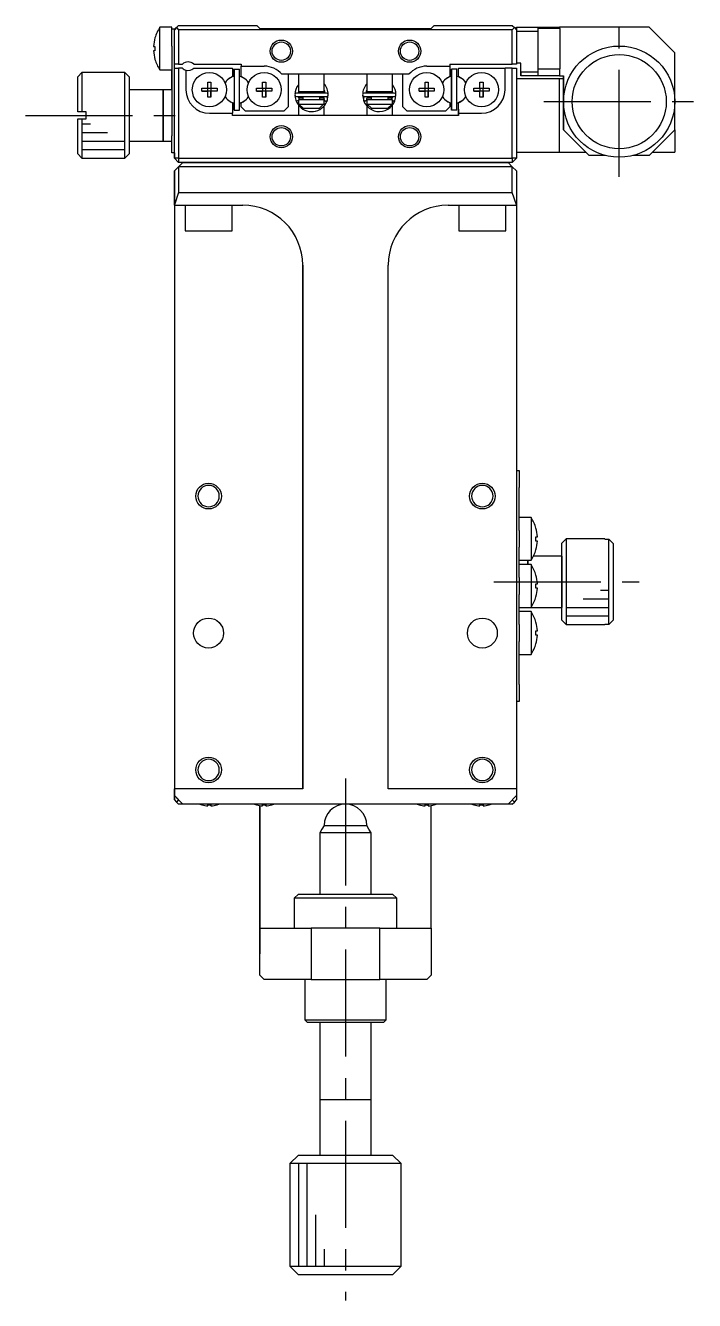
# Model space of a CAD drawing. Extents: x -147 to 393, y 22 to 444.
# Drawn here: x 10.8 to 89, y 295 to 444 of the extents above; entities that cross this region are included whole.
import ezdxf

# ---------------------------------------------------------------- set-up
doc = ezdxf.new("R2010")
doc.units = 0
doc.header["$LTSCALE"] = 10
doc.linetypes.add('CENTER', pattern=[2, 1.25, -0.25, 0.25, -0.25])
doc.layers.get('0').update_dxf_attribs({"linetype": 'CONTINUOUS'})
doc.layers.add('CENTER', color=1, linetype='CENTER')

msp = doc.modelspace()

# ---------------------------------------------------------------- linework, layer by layer
at = {"color": 7, "linetype": 'CONTINUOUS'}
for p, q in [((25.884132, 442.535502), (25.890987, 442.532158)), ((25.884132, 442.535502), (25.890987, 442.532158)), ((26.46191, 438.773569), (26.46191, 443.773569)), ((27.853568, 443.773569), (26.46191, 443.773569)), ((27.853568, 443.573569), (27.853568, 443.773569)), ((27.853568, 441.573569), (27.853568, 443.573569)), ((27.853568, 443.573569), (28.153568, 443.573569)), ((28.153568, 443.473569), (28.403568, 443.723569)), ((28.403568, 443.723569), (28.153568, 443.473569)), ((28.153568, 439.473569), (28.153568, 443.473569)), ((28.403568, 443.723569), (28.653568, 443.973569)), ((28.403568, 443.723569), (28.653568, 443.973569)), ((28.403568, 443.723569), (28.653568, 443.473569)), ((28.653568, 443.973569), (37.803568, 443.973569)), ((28.653568, 443.473569), (28.653568, 439.473569)), ((67.653568, 443.473569), (28.653568, 443.473569)), ((38.153568, 443.623569), (37.803568, 443.973569)), ((38.153568, 443.623569), (58.153568, 443.623569)), ((58.503568, 443.973569), (58.153568, 443.623569)), ((58.153568, 443.623569), (58.503568, 443.973569)), ((58.503568, 443.973569), (67.653568, 443.973569)), ((67.653568, 443.973569), (67.903568, 443.723569)), ((67.653568, 443.473569), (67.903568, 443.723569)), ((67.653568, 439.473569), (67.653568, 443.473569)), ((67.903568, 443.723569), (68.153568, 443.473569)), ((68.153568, 443.773569), (68.153568, 443.473569)), ((68.153568, 443.473569), (68.153568, 443.773569)), ((68.153568, 443.773569), (70.653568, 443.773569)), ((68.153568, 443.473569), (68.153568, 439.473569)), ((70.653568, 443.273569), (68.153568, 443.273569)), ((70.653568, 443.773569), (70.653568, 443.273569)), ((70.653568, 443.773569), (73.153568, 443.773569)), ((73.153568, 443.70439), (70.653568, 443.70439)), ((73.253568, 443.623569), (70.653568, 443.623569)), ((70.653568, 443.273569), (70.653568, 438.573569)), ((73.153568, 443.773569), (73.153568, 443.70439)), ((83.653568, 443.773569), (73.153568, 443.773569)), ((73.153568, 443.70439), (73.153568, 443.623569)), ((73.253568, 438.923569), (73.253568, 443.623569)), ((86.653568, 440.773569), (83.653568, 443.773569)), ((25.718615, 441.533569), (25.890987, 441.533569)), ((25.890987, 441.533569), (25.890987, 441.013569)), ((27.853568, 441.573569), (27.853568, 431.073569)), ((25.890987, 441.013569), (25.718615, 441.013569)), ((25.890987, 440.014979), (25.884132, 440.011636)), ((25.890987, 440.014979), (25.884132, 440.011636)), ((68.653568, 439.573569), (68.153568, 439.573569)), ((68.653568, 438.573569), (68.653568, 439.573569)), ((68.653568, 438.573569), (68.653568, 439.573569)), ((86.653568, 435.073569), (86.653568, 440.773569)), ((17.353568, 438.473569), (16.853568, 437.973569)), ((17.353568, 438.473569), (17.353568, 433.873569)), ((22.353568, 438.473569), (17.353568, 438.473569)), ((22.353568, 428.473569), (22.353568, 438.473569)), ((22.853568, 437.973569), (22.353568, 438.473569)), ((26.46191, 438.773569), (27.853568, 438.773569)), ((27.853568, 436.473569), (27.853568, 438.773569)), ((28.153568, 438.973569), (28.153568, 439.473569)), ((28.653568, 439.473569), (28.153568, 439.473569)), ((28.153568, 428.473569), (28.153568, 438.973569)), ((28.153568, 438.973569), (28.653568, 438.973569)), ((28.653568, 439.473569), (29.09213, 439.473569)), ((28.653568, 438.973569), (28.653568, 428.473569)), ((29.09213, 438.973569), (28.653568, 438.973569)), ((29.503568, 438.755323), (29.503568, 436.473569)), ((30.415006, 439.473569), (35.953568, 439.473569)), ((30.415006, 438.973569), (34.953568, 438.973569)), ((34.953568, 438.973569), (34.953568, 438.024374)), ((35.153568, 438.032464), (35.153568, 438.873569)), ((35.153568, 438.873569), (35.153568, 434.073569)), ((35.153568, 438.873569), (35.753568, 438.873569)), ((35.153568, 438.123569), (35.153568, 438.032464)), ((35.153568, 438.123569), (35.153568, 438.032464)), ((35.153568, 438.123569), (35.153568, 438.032464)), ((35.153568, 438.123569), (35.153568, 438.032464)), ((35.153568, 438.123569), (35.153568, 438.032464)), ((35.153568, 438.123569), (35.153568, 438.032464)), ((35.153568, 438.123569), (35.153568, 438.032464)), ((35.153568, 438.123569), (35.153568, 438.032464)), ((35.153568, 438.123569), (35.153568, 434.823569)), ((35.153568, 438.123569), (35.153568, 438.032464)), ((35.153568, 438.123569), (35.153568, 438.032464)), ((35.153568, 438.123569), (35.153568, 438.032464)), ((35.153568, 438.123569), (35.153568, 438.032464)), ((35.153568, 438.123569), (35.153568, 438.032464)), ((35.153568, 438.123569), (35.153568, 438.032464)), ((35.153568, 438.123569), (35.153568, 438.032464)), ((35.753568, 434.073569), (35.753568, 438.873569)), ((35.953568, 439.473569), (35.953568, 439.223569)), ((35.953568, 439.473569), (35.953568, 439.223569)), ((35.953568, 439.223569), (38.653568, 439.223569)), ((35.953568, 438.024374), (35.953568, 439.223569)), ((35.953568, 438.024374), (35.953568, 439.223569)), ((55.574505, 438.273569), (40.73263, 438.273569)), ((41.453568, 438.273569), (41.453568, 434.473569)), ((42.653568, 438.273569), (42.653568, 436.273569)), ((45.653568, 436.273569), (45.653568, 438.273569)), ((50.653568, 438.273569), (50.653568, 436.273569)), ((53.653568, 436.273569), (53.653568, 438.273569)), ((54.853568, 434.473569), (54.853568, 438.273569)), ((54.853568, 434.473569), (54.853568, 438.273569)), ((57.653568, 439.223569), (60.353568, 439.223569)), ((60.353568, 439.473569), (60.353568, 439.223569)), ((60.353568, 439.473569), (67.653568, 439.473569)), ((60.353568, 439.223569), (60.353568, 438.024374)), ((60.553566, 438.032464), (60.553566, 438.123569)), ((60.553566, 434.823569), (60.553566, 438.123569)), ((60.553566, 438.032464), (60.553566, 438.123569)), ((60.553566, 438.032464), (60.553566, 438.123569)), ((60.553566, 438.032464), (60.553566, 438.123569)), ((60.553566, 438.032464), (60.553566, 438.123569)), ((60.553566, 438.032464), (60.553566, 438.123569)), ((60.553566, 438.032464), (60.553566, 438.123569)), ((60.553566, 438.032464), (60.553566, 438.123569)), ((60.553566, 438.032464), (60.553566, 438.123569)), ((60.553566, 438.032464), (60.553566, 438.123569)), ((60.553566, 438.032464), (60.553566, 438.123569)), ((60.553566, 438.032464), (60.553566, 438.123569)), ((60.553566, 438.032464), (60.553566, 438.123569)), ((60.553566, 438.032464), (60.553566, 438.123569)), ((60.553566, 438.032464), (60.553566, 438.123569)), ((60.553568, 438.873569), (60.553568, 434.073569)), ((60.553568, 438.032465), (60.553568, 438.873569)), ((61.153568, 438.873569), (60.553568, 438.873569)), ((61.153568, 434.073569), (61.153568, 438.873569)), ((61.353568, 438.024374), (61.353568, 438.973569)), ((61.353568, 438.973569), (66.803568, 438.973569)), ((61.353568, 438.024374), (61.353568, 438.973569)), ((66.803568, 436.473569), (66.803568, 438.973569)), ((67.653568, 438.973569), (66.803568, 438.973569)), ((66.803568, 436.473569), (66.803568, 438.973569)), ((68.153568, 439.473569), (67.653568, 439.473569)), ((67.653568, 428.473569), (67.653568, 438.973569)), ((67.653568, 438.973569), (68.153568, 438.973569)), ((68.153568, 438.973569), (68.153568, 428.473569)), ((68.653568, 438.573569), (70.653568, 438.573569)), ((68.653568, 438.073569), (68.653568, 438.573569)), ((68.653568, 438.573569), (68.653568, 438.073569)), ((70.653568, 438.073569), (68.653568, 438.073569)), ((70.653568, 438.923569), (73.253568, 438.923569)), ((70.653568, 438.573569), (70.653568, 438.073569)), ((70.653568, 438.113832), (73.153568, 438.113832)), ((73.153568, 438.073569), (70.653568, 438.073569)), ((73.153568, 438.923569), (73.153568, 438.113832)), ((73.153568, 438.113832), (73.153568, 438.073569)), ((73.153568, 438.073569), (73.653568, 438.073569)), ((73.653568, 438.073569), (73.653568, 435.073569)), ((73.653568, 435.073569), (73.653568, 438.073569)), ((16.853568, 433.873569), (16.853568, 437.973569)), ((16.853568, 433.873569), (16.853568, 437.973569)), ((22.853568, 437.973569), (22.853568, 428.973569)), ((31.367206, 436.653569), (32.073568, 436.653569)), ((31.367206, 436.293569), (31.367206, 436.653569)), ((32.073568, 437.35993), (32.433568, 437.35993)), ((32.073568, 436.653569), (32.073568, 437.35993)), ((32.08394, 436.643197), (32.073568, 436.653569)), ((32.08394, 436.303941), (32.08394, 436.643197)), ((32.08394, 436.643197), (32.423196, 436.643197)), ((32.423196, 436.643197), (32.433568, 436.653569)), ((32.423196, 436.643197), (32.423196, 436.303941)), ((32.433568, 437.35993), (32.433568, 436.653569)), ((32.433568, 437.35993), (32.433568, 436.653569)), ((32.433568, 436.653569), (33.139929, 436.653569)), ((33.139929, 436.653569), (33.139929, 436.293569)), ((34.953568, 438.024374), (34.693473, 437.874208)), ((36.213663, 437.874208), (35.953568, 438.024374)), ((36.213663, 437.874208), (35.953568, 438.024374)), ((37.767206, 436.653569), (38.473568, 436.653569)), ((37.767206, 436.293569), (37.767206, 436.653569)), ((38.473568, 437.35993), (38.833568, 437.35993)), ((38.473568, 436.653569), (38.473568, 437.35993)), ((38.48394, 436.643197), (38.473568, 436.653569)), ((38.48394, 436.303941), (38.48394, 436.643197)), ((38.48394, 436.643197), (38.823196, 436.643197)), ((38.823196, 436.643197), (38.833568, 436.653569)), ((38.823196, 436.643197), (38.823196, 436.303941)), ((38.833568, 437.35993), (38.833568, 436.653569)), ((38.833568, 437.35993), (38.833568, 436.653569)), ((38.833568, 436.653569), (39.539929, 436.653569)), ((39.539929, 436.653569), (39.539929, 436.293569)), ((56.767206, 436.653569), (57.473568, 436.653569)), ((56.767206, 436.293569), (56.767206, 436.653569)), ((57.473568, 437.35993), (57.833568, 437.35993)), ((57.473568, 436.653569), (57.473568, 437.35993)), ((57.48394, 436.643197), (57.473568, 436.653569)), ((57.48394, 436.303941), (57.48394, 436.643197)), ((57.48394, 436.643197), (57.823196, 436.643197)), ((57.823196, 436.643197), (57.833568, 436.653569)), ((57.823196, 436.643197), (57.823196, 436.303941)), ((57.833568, 437.35993), (57.833568, 436.653569)), ((57.833568, 437.35993), (57.833568, 436.653569)), ((57.833568, 436.653569), (58.539929, 436.653569)), ((58.539929, 436.653569), (58.539929, 436.293569)), ((60.093473, 437.874208), (60.353568, 438.024374)), ((61.353568, 438.024374), (61.613663, 437.874208)), ((61.613663, 437.874208), (61.353568, 438.024374)), ((63.167206, 436.653569), (63.873568, 436.653569)), ((63.167206, 436.293569), (63.167206, 436.653569)), ((63.873568, 437.35993), (64.233568, 437.35993)), ((63.873568, 436.653569), (63.873568, 437.35993)), ((63.88394, 436.643197), (63.873568, 436.653569)), ((63.88394, 436.303941), (63.88394, 436.643197)), ((63.88394, 436.643197), (64.223196, 436.643197)), ((64.223196, 436.643197), (64.233568, 436.653569)), ((64.223196, 436.643197), (64.223196, 436.303941)), ((64.233568, 437.35993), (64.233568, 436.653569)), ((64.233568, 437.35993), (64.233568, 436.653569)), ((64.233568, 436.653569), (64.939929, 436.653569)), ((64.939929, 436.653569), (64.939929, 436.293569)), ((68.153568, 437.773569), (73.153568, 437.773569)), ((73.153568, 429.173569), (73.153568, 437.773569)), ((73.153568, 437.773569), (73.653568, 437.773569)), ((26.853568, 436.473569), (22.853568, 436.473569)), ((26.853568, 430.473569), (26.853568, 436.473569)), ((26.853568, 436.473569), (26.853568, 430.473569)), ((27.853568, 436.473569), (26.853568, 436.473569)), ((27.853566, 435.223569), (27.853566, 431.923569)), ((32.073568, 436.293569), (31.367206, 436.293569)), ((31.367206, 436.293569), (32.073568, 436.293569)), ((32.08394, 436.303941), (32.073568, 436.293569)), ((32.073568, 435.587207), (32.073568, 436.293569)), ((32.433568, 435.587207), (32.073568, 435.587207)), ((32.423196, 436.303941), (32.08394, 436.303941)), ((32.423196, 436.303941), (32.433568, 436.293569)), ((32.433568, 436.293569), (32.433568, 435.587207)), ((33.139929, 436.293569), (32.433568, 436.293569)), ((33.139929, 436.293569), (32.433568, 436.293569)), ((32.433568, 435.587207), (32.433568, 436.293569)), ((38.473568, 436.293569), (37.767206, 436.293569)), ((37.767206, 436.293569), (38.473568, 436.293569)), ((38.48394, 436.303941), (38.473568, 436.293569)), ((38.473568, 435.587207), (38.473568, 436.293569)), ((38.833568, 435.587207), (38.473568, 435.587207)), ((38.823196, 436.303941), (38.48394, 436.303941)), ((38.823196, 436.303941), (38.833568, 436.293569)), ((38.833568, 436.293569), (38.833568, 435.587207)), ((39.539929, 436.293569), (38.833568, 436.293569)), ((38.833568, 435.587207), (38.833568, 436.293569)), ((39.539929, 436.293569), (38.833568, 436.293569)), ((42.38548, 435.158676), (42.406206, 435.103512)), ((42.420894, 435.111441), (42.405853, 435.105193)), ((42.621952, 435.215997), (42.410561, 435.099398)), ((42.410561, 435.099398), (42.411145, 435.094965)), ((45.95049, 436.067087), (42.45049, 436.067087)), ((42.45049, 435.667087), (45.95049, 435.667087)), ((42.653582, 435.22761), (42.621952, 435.215997)), ((42.653568, 436.273569), (45.653568, 436.273569)), ((45.653568, 435.273569), (42.653568, 435.273569)), ((42.653568, 435.273569), (42.653568, 434.773569)), ((42.767756, 435.273455), (42.662283, 435.667027)), ((42.662597, 436.067141), (42.703802, 436.273688)), ((42.751269, 435.375892), (42.751802, 435.390702)), ((42.751499, 435.361077), (42.751269, 435.375892)), ((42.752492, 435.346297), (42.751499, 435.361077)), ((42.751802, 435.390702), (42.753096, 435.405468)), ((42.754243, 435.331593), (42.752492, 435.346297)), ((42.753096, 435.405468), (42.755149, 435.420149)), ((42.756746, 435.317004), (42.754243, 435.331593)), ((42.755149, 435.420149), (42.757953, 435.434706)), ((42.759994, 435.302568), (42.756746, 435.317004)), ((42.757953, 435.434706), (42.761501, 435.449099)), ((42.763976, 435.288324), (42.759994, 435.302568)), ((42.761501, 435.449099), (42.765782, 435.463291)), ((42.768679, 435.274308), (42.763976, 435.288324)), ((42.765782, 435.463291), (42.770782, 435.477244)), ((42.774298, 435.260064), (42.768679, 435.274308)), ((43.153568, 435.473569), (42.768993, 435.473569)), ((42.770782, 435.477244), (42.776487, 435.490922)), ((42.776487, 435.490922), (42.782879, 435.504288)), ((42.782879, 435.504288), (42.78994, 435.517311)), ((42.78994, 435.517311), (42.797648, 435.529956)), ((42.797648, 435.529956), (42.805982, 435.542193)), ((42.805982, 435.542193), (42.814919, 435.553992)), ((42.814919, 435.553992), (42.824433, 435.565325)), ((42.824433, 435.565325), (42.834497, 435.576165)), ((42.834497, 435.576165), (42.845086, 435.586488)), ((42.845086, 435.586488), (42.85617, 435.59627)), ((42.85617, 435.59627), (42.867721, 435.60549)), ((42.867721, 435.60549), (42.879708, 435.614127)), ((42.879708, 435.614127), (42.892102, 435.622162)), ((42.892102, 435.622162), (42.904872, 435.629579)), ((42.904872, 435.629579), (42.917985, 435.636361)), ((42.917985, 435.636361), (42.931409, 435.642496)), ((42.931409, 435.642496), (42.945112, 435.64797)), ((42.945112, 435.64797), (42.959062, 435.652771)), ((42.959062, 435.652771), (42.973224, 435.656892)), ((42.973224, 435.656892), (42.987566, 435.660323)), ((42.987566, 435.660323), (43.002054, 435.663057)), ((43.002054, 435.663057), (43.016653, 435.66509)), ((43.016653, 435.66509), (43.031331, 435.666418)), ((43.031331, 435.666418), (43.046053, 435.667037)), ((43.046053, 435.667037), (43.051377, 435.667087)), ((43.153568, 436.273569), (43.153568, 436.067087)), ((43.153568, 435.667087), (43.153568, 435.273569)), ((45.153568, 436.067087), (45.153568, 436.273569)), ((45.153568, 435.273569), (45.153568, 435.667087)), ((45.631897, 435.473569), (45.153568, 435.473569)), ((45.349602, 435.667087), (45.363557, 435.66676)), ((45.363557, 435.66676), (45.378252, 435.665726)), ((45.378252, 435.665726), (45.392878, 435.663986)), ((45.392878, 435.663986), (45.407401, 435.661545)), ((45.407401, 435.661545), (45.421788, 435.658408)), ((45.421788, 435.658408), (45.436004, 435.654582)), ((45.436004, 435.654582), (45.450018, 435.650075)), ((45.450018, 435.650075), (45.463797, 435.644896)), ((45.463797, 435.644896), (45.477307, 435.639057)), ((45.477307, 435.639057), (45.490518, 435.632569)), ((45.490518, 435.632569), (45.503397, 435.625447)), ((45.503397, 435.625447), (45.515914, 435.617705)), ((45.515914, 435.617705), (45.528039, 435.609361)), ((45.528039, 435.609361), (45.53974, 435.600431)), ((45.53974, 435.600431), (45.55099, 435.590936)), ((45.55099, 435.590936), (45.56176, 435.580896)), ((45.56176, 435.580896), (45.572022, 435.570333)), ((45.572022, 435.570333), (45.581749, 435.55927)), ((45.581749, 435.55927), (45.590916, 435.547734)), ((45.590916, 435.547734), (45.599497, 435.53575)), ((45.599497, 435.53575), (45.60747, 435.523346)), ((45.60747, 435.523346), (45.614811, 435.510551)), ((45.614811, 435.510551), (45.6215, 435.497396)), ((45.6215, 435.497396), (45.627517, 435.483914)), ((45.629626, 435.267254), (45.626682, 435.260064)), ((45.627517, 435.483914), (45.632844, 435.470137)), ((45.634706, 435.28118), (45.629626, 435.267254)), ((45.632844, 435.470137), (45.637465, 435.456101)), ((45.639065, 435.295349), (45.634706, 435.28118)), ((45.637465, 435.456101), (45.641365, 435.44184)), ((45.642692, 435.309723), (45.639065, 435.295349)), ((45.641365, 435.44184), (45.644532, 435.427392)), ((45.645575, 435.324264), (45.642692, 435.309723)), ((45.644532, 435.427392), (45.646955, 435.412794)), ((45.647706, 435.338932), (45.645575, 435.324264)), ((45.646955, 435.412794), (45.648626, 435.398086)), ((45.649079, 435.353689), (45.647706, 435.338932)), ((45.648626, 435.398086), (45.649539, 435.383306)), ((45.649691, 435.368493), (45.649079, 435.353689)), ((45.649539, 435.383306), (45.649691, 435.368493)), ((45.756039, 435.162858), (45.653516, 435.220036)), ((45.653568, 434.773569), (45.653568, 435.273569)), ((45.653568, 435.230365), (45.662109, 435.224639)), ((45.653801, 436.40838), (45.689172, 436.30186)), ((45.662109, 435.224639), (45.671675, 435.218618)), ((45.671675, 435.218618), (45.682199, 435.212344)), ((45.682199, 435.212344), (45.693608, 435.205859)), ((45.689172, 436.30186), (45.73867, 436.067138)), ((45.693608, 435.205859), (45.705825, 435.199208)), ((45.705825, 435.199208), (45.718764, 435.192437)), ((45.718764, 435.192437), (45.732337, 435.185593)), ((45.732337, 435.185593), (45.74645, 435.178722)), ((45.74645, 435.178722), (45.761006, 435.171873)), ((45.989774, 435.094702), (45.756039, 435.162858)), ((45.761006, 435.171873), (45.775905, 435.165092)), ((45.775905, 435.165092), (45.791043, 435.158425)), ((45.791043, 435.158425), (45.806317, 435.15192)), ((45.806317, 435.15192), (45.821622, 435.145621)), ((45.821622, 435.145621), (45.836851, 435.139571)), ((45.836851, 435.139571), (45.851901, 435.133812)), ((45.851901, 435.133812), (45.866667, 435.128383)), ((45.866667, 435.128383), (45.881047, 435.123323)), ((45.881047, 435.123323), (45.894943, 435.118665)), ((45.894943, 435.118665), (45.908258, 435.114442)), ((45.908258, 435.114442), (45.920902, 435.110683)), ((45.920902, 435.110683), (45.932786, 435.107414)), ((45.932786, 435.107414), (45.943829, 435.104658)), ((45.943829, 435.104658), (45.953955, 435.102433)), ((45.953955, 435.102433), (45.963095, 435.100755)), ((45.963095, 435.100755), (45.971184, 435.099635)), ((45.971184, 435.099635), (45.978168, 435.099082)), ((45.978168, 435.099082), (45.983998, 435.099098)), ((45.996494, 435.63837), (45.982495, 435.669684)), ((45.983998, 435.099098), (45.988634, 435.099684)), ((45.988634, 435.099684), (45.992188, 435.100911)), ((45.989429, 435.094119), (45.993465, 435.103549)), ((45.992188, 435.100911), (45.994357, 435.102755)), ((45.994357, 435.102755), (45.994773, 435.103512)), ((45.994773, 435.103512), (46.006841, 435.133863)), ((46.008981, 435.606235), (45.996494, 435.63837)), ((46.006841, 435.133863), (46.018005, 435.166478)), ((46.019843, 435.57353), (46.008981, 435.606235)), ((46.015045, 435.156516), (46.149029, 435.842776)), ((46.018005, 435.166478), (46.02752, 435.199599)), ((46.029054, 435.540335), (46.019843, 435.57353)), ((46.02752, 435.199599), (46.035364, 435.233142)), ((46.036592, 435.506733), (46.029054, 435.540335)), ((46.035364, 435.233142), (46.041518, 435.267025)), ((46.04244, 435.472803), (46.036592, 435.506733)), ((46.041518, 435.267025), (46.045968, 435.301165)), ((46.046583, 435.43863), (46.04244, 435.472803)), ((46.045968, 435.301165), (46.048703, 435.33548)), ((46.049011, 435.404296), (46.046583, 435.43863)), ((46.048703, 435.33548), (46.049718, 435.369884)), ((46.049718, 435.369884), (46.049011, 435.404296)), ((50.158124, 435.841595), (50.291667, 435.157604)), ((50.25764, 435.390722), (50.257612, 435.356301)), ((50.257612, 435.356301), (50.259306, 435.321924)), ((50.25939, 435.425103), (50.25764, 435.390722)), ((50.259306, 435.321924), (50.262719, 435.287674)), ((50.262859, 435.45936), (50.25939, 435.425103)), ((50.262719, 435.287674), (50.26784, 435.253636)), ((50.268039, 435.49341), (50.262859, 435.45936)), ((50.26784, 435.253636), (50.274659, 435.219891)), ((50.274918, 435.52717), (50.268039, 435.49341)), ((50.274659, 435.219891), (50.283158, 435.186523)), ((50.28348, 435.560556), (50.274918, 435.52717)), ((50.283158, 435.186523), (50.293317, 435.153611)), ((50.293705, 435.593487), (50.28348, 435.560556)), ((50.293317, 435.153611), (50.305112, 435.121238)), ((50.305569, 435.625882), (50.293705, 435.593487)), ((50.305112, 435.121238), (50.312363, 435.103512)), ((50.319045, 435.657661), (50.305569, 435.625882)), ((50.312778, 435.102755), (50.312363, 435.103512)), ((50.314948, 435.100911), (50.312778, 435.102755)), ((50.318502, 435.099684), (50.314948, 435.100911)), ((50.317362, 435.094702), (50.551097, 435.162858)), ((50.323138, 435.099098), (50.318502, 435.099684)), ((50.324664, 435.669733), (50.319045, 435.657661)), ((50.328968, 435.099082), (50.323138, 435.099098)), ((50.335952, 435.099635), (50.328968, 435.099082)), ((50.344041, 435.100755), (50.335952, 435.099635)), ((50.35318, 435.102433), (50.344041, 435.100755)), ((50.363306, 435.104658), (50.35318, 435.102433)), ((53.856646, 436.067087), (50.356646, 436.067087)), ((50.356646, 435.667087), (53.856646, 435.667087)), ((50.37435, 435.107414), (50.363306, 435.104658)), ((50.386234, 435.110683), (50.37435, 435.107414)), ((50.398877, 435.114442), (50.386234, 435.110683)), ((50.412193, 435.118665), (50.398877, 435.114442)), ((50.426089, 435.123323), (50.412193, 435.118665)), ((50.440469, 435.128383), (50.426089, 435.123323)), ((50.455235, 435.133812), (50.440469, 435.128383)), ((50.470284, 435.139571), (50.455235, 435.133812)), ((50.485514, 435.145621), (50.470284, 435.139571)), ((50.500818, 435.15192), (50.485514, 435.145621)), ((50.516092, 435.158425), (50.500818, 435.15192)), ((50.531231, 435.165092), (50.516092, 435.158425)), ((50.54613, 435.171873), (50.531231, 435.165092)), ((50.560685, 435.178722), (50.54613, 435.171873)), ((50.551097, 435.162858), (50.65362, 435.220036)), ((50.574799, 435.185593), (50.560685, 435.178722)), ((50.568462, 436.067109), (50.616484, 436.296776)), ((50.588372, 435.192437), (50.574799, 435.185593)), ((50.601311, 435.199208), (50.588372, 435.192437)), ((50.613527, 435.205859), (50.601311, 435.199208)), ((50.624937, 435.212344), (50.613527, 435.205859)), ((50.616484, 436.296776), (50.653129, 436.407827)), ((50.63546, 435.218618), (50.624937, 435.212344)), ((50.645026, 435.224639), (50.63546, 435.218618)), ((50.653568, 435.230365), (50.645026, 435.224639)), ((50.653568, 436.273569), (53.653568, 436.273569)), ((53.653568, 435.273569), (50.653568, 435.273569)), ((50.653568, 435.273569), (50.653568, 434.773569)), ((50.657425, 435.375892), (50.657958, 435.390702)), ((50.657656, 435.361077), (50.657425, 435.375892)), ((50.658648, 435.346297), (50.657656, 435.361077)), ((50.657958, 435.390702), (50.659252, 435.405468)), ((50.660399, 435.331593), (50.658648, 435.346297)), ((50.659252, 435.405468), (50.661305, 435.420149)), ((50.662903, 435.317004), (50.660399, 435.331593)), ((50.661305, 435.420149), (50.66411, 435.434706)), ((50.666151, 435.302568), (50.662903, 435.317004)), ((50.66411, 435.434706), (50.667658, 435.449099)), ((50.670132, 435.288324), (50.666151, 435.302568)), ((50.667658, 435.449099), (50.671938, 435.463291)), ((50.674835, 435.274308), (50.670132, 435.288324)), ((50.671938, 435.463291), (50.676938, 435.477244)), ((50.680454, 435.260064), (50.674835, 435.274308)), ((51.153568, 435.473569), (50.675241, 435.473569)), ((50.676938, 435.477244), (50.682643, 435.490922)), ((50.682643, 435.490922), (50.689035, 435.504288)), ((50.689035, 435.504288), (50.696096, 435.517311)), ((50.696096, 435.517311), (50.703804, 435.529956)), ((50.703804, 435.529956), (50.712139, 435.542193)), ((50.712139, 435.542193), (50.721075, 435.553992)), ((50.721075, 435.553992), (50.730589, 435.565325)), ((50.730589, 435.565325), (50.740653, 435.576165)), ((50.740653, 435.576165), (50.751242, 435.586488)), ((50.751242, 435.586488), (50.762326, 435.59627)), ((50.762326, 435.59627), (50.773877, 435.60549)), ((50.773877, 435.60549), (50.785865, 435.614127)), ((50.785865, 435.614127), (50.798259, 435.622162)), ((50.798259, 435.622162), (50.811028, 435.629579)), ((50.811028, 435.629579), (50.824141, 435.636361)), ((50.824141, 435.636361), (50.837565, 435.642496)), ((50.837565, 435.642496), (50.851269, 435.64797)), ((50.851269, 435.64797), (50.865218, 435.652771)), ((50.865218, 435.652771), (50.87938, 435.656892)), ((50.87938, 435.656892), (50.893722, 435.660323)), ((50.893722, 435.660323), (50.90821, 435.663057)), ((50.90821, 435.663057), (50.92281, 435.66509)), ((50.92281, 435.66509), (50.937488, 435.666418)), ((50.937488, 435.666418), (50.95221, 435.667037)), ((50.95221, 435.667037), (50.957533, 435.667087)), ((51.153568, 436.273569), (51.153568, 436.067087)), ((51.153568, 435.667087), (51.153568, 435.273569)), ((53.153568, 436.067087), (53.153568, 436.273569)), ((53.153568, 435.273569), (53.153568, 435.667087)), ((53.538145, 435.473569), (53.153568, 435.473569)), ((53.255759, 435.667087), (53.269713, 435.66676)), ((53.269713, 435.66676), (53.284408, 435.665726)), ((53.284408, 435.665726), (53.299034, 435.663986)), ((53.299034, 435.663986), (53.313557, 435.661545)), ((53.313557, 435.661545), (53.327944, 435.658408)), ((53.327944, 435.658408), (53.342161, 435.654582)), ((53.342161, 435.654582), (53.356175, 435.650075)), ((53.356175, 435.650075), (53.369953, 435.644896)), ((53.369953, 435.644896), (53.383464, 435.639057)), ((53.383464, 435.639057), (53.396674, 435.632569)), ((53.396674, 435.632569), (53.409554, 435.625447)), ((53.409554, 435.625447), (53.422071, 435.617705)), ((53.422071, 435.617705), (53.434195, 435.609361)), ((53.434195, 435.609361), (53.445897, 435.600431)), ((53.445897, 435.600431), (53.457146, 435.590936)), ((53.457146, 435.590936), (53.467916, 435.580896)), ((53.467916, 435.580896), (53.478178, 435.570333)), ((53.478178, 435.570333), (53.487905, 435.55927)), ((53.487905, 435.55927), (53.497072, 435.547734)), ((53.497072, 435.547734), (53.505654, 435.53575)), ((53.505654, 435.53575), (53.513626, 435.523346)), ((53.513626, 435.523346), (53.520968, 435.510551)), ((53.520968, 435.510551), (53.527657, 435.497396)), ((53.527657, 435.497396), (53.533674, 435.483914)), ((53.535783, 435.267254), (53.532838, 435.260064)), ((53.533674, 435.483914), (53.539001, 435.470137)), ((53.540862, 435.28118), (53.535783, 435.267254)), ((53.539001, 435.470137), (53.543621, 435.456101)), ((53.644848, 435.666995), (53.539352, 435.273388)), ((53.545221, 435.295349), (53.540862, 435.28118)), ((53.543621, 435.456101), (53.547521, 435.44184)), ((53.548848, 435.309723), (53.545221, 435.295349)), ((53.547521, 435.44184), (53.550688, 435.427392)), ((53.551731, 435.324264), (53.548848, 435.309723)), ((53.550688, 435.427392), (53.553111, 435.412794)), ((53.553862, 435.338932), (53.551731, 435.324264)), ((53.553111, 435.412794), (53.554782, 435.398086)), ((53.555235, 435.353689), (53.553862, 435.338932)), ((53.554782, 435.398086), (53.555695, 435.383306)), ((53.555847, 435.368493), (53.555235, 435.353689)), ((53.555695, 435.383306), (53.555847, 435.368493)), ((53.603341, 436.273659), (53.644545, 436.067091)), ((53.653554, 435.22761), (53.685183, 435.215997)), ((53.653568, 434.773569), (53.653568, 435.273569)), ((53.685183, 435.215997), (53.89601, 435.100731)), ((53.886241, 435.111441), (53.901283, 435.105193)), ((53.900929, 435.103512), (53.922545, 435.161408)), ((57.473568, 436.293569), (56.767206, 436.293569)), ((56.767206, 436.293569), (57.473568, 436.293569)), ((57.48394, 436.303941), (57.473568, 436.293569)), ((57.473568, 435.587207), (57.473568, 436.293569)), ((57.833568, 435.587207), (57.473568, 435.587207)), ((57.823196, 436.303941), (57.48394, 436.303941)), ((57.823196, 436.303941), (57.833568, 436.293569)), ((57.833568, 436.293569), (57.833568, 435.587207)), ((58.539929, 436.293569), (57.833568, 436.293569)), ((58.539929, 436.293569), (57.833568, 436.293569)), ((57.833568, 435.587207), (57.833568, 436.293569)), ((63.873568, 436.293569), (63.167206, 436.293569)), ((63.167206, 436.293569), (63.873568, 436.293569)), ((63.88394, 436.303941), (63.873568, 436.293569)), ((63.873568, 435.587207), (63.873568, 436.293569)), ((64.233568, 435.587207), (63.873568, 435.587207)), ((64.223196, 436.303941), (63.88394, 436.303941)), ((64.223196, 436.303941), (64.233568, 436.293569)), ((64.233568, 436.293569), (64.233568, 435.587207)), ((64.939929, 436.293569), (64.233568, 436.293569)), ((64.939929, 436.293569), (64.233568, 436.293569)), ((64.233568, 435.587207), (64.233568, 436.293569)), ((17.353568, 433.873569), (16.853568, 433.873569)), ((17.853568, 433.873569), (17.353568, 433.873569)), ((17.853568, 433.073569), (17.853568, 433.873569)), ((17.853568, 433.073569), (17.853568, 433.873569)), ((32.253568, 433.723569), (34.953568, 433.723569)), ((34.693473, 435.072929), (34.953568, 434.922763)), ((34.953568, 434.922763), (34.953568, 433.723569)), ((34.953568, 433.473569), (34.953568, 433.723569)), ((35.153568, 434.073569), (35.153568, 434.914673)), ((35.153568, 434.914673), (35.153568, 434.823569)), ((35.153568, 434.914673), (35.153568, 434.823569)), ((35.153568, 434.914673), (35.153568, 434.823569)), ((35.153568, 434.914673), (35.153568, 434.823569)), ((35.153568, 434.914673), (35.153568, 434.823569)), ((35.153568, 434.914673), (35.153568, 434.823569)), ((35.153568, 434.914673), (35.153568, 434.823569)), ((35.153568, 434.914673), (35.153568, 434.823569)), ((35.153568, 434.914673), (35.153568, 434.823569)), ((35.153568, 434.914673), (35.153568, 434.823569)), ((35.153568, 434.914673), (35.153568, 434.823569)), ((35.153568, 434.073569), (35.753568, 434.073569)), ((35.953568, 434.922763), (36.213663, 435.072929)), ((35.953568, 434.922763), (36.213663, 435.072929)), ((35.953568, 434.473569), (35.953568, 434.922763)), ((35.953568, 434.473569), (35.953568, 434.922763)), ((35.953568, 434.473569), (36.453568, 433.973569)), ((36.453568, 433.973569), (35.953568, 434.473569)), ((40.953568, 433.973569), (36.453568, 433.973569)), ((40.953568, 433.973569), (41.453568, 434.473569)), ((42.653568, 434.773569), (42.707885, 434.773569)), ((42.653568, 434.683234), (42.653568, 434.682875)), ((42.653568, 434.682828), (42.653568, 434.682703)), ((42.653568, 434.681924), (42.653568, 433.473569)), ((42.707885, 434.773569), (45.599251, 434.773569)), ((43.237053, 434.273569), (42.707885, 434.773569)), ((45.070083, 434.273569), (43.237053, 434.273569)), ((45.599251, 434.773569), (45.070083, 434.273569)), ((45.599251, 434.773569), (45.653568, 434.773569)), ((45.653568, 434.569643), (45.653568, 434.56977)), ((45.653568, 433.473569), (45.653568, 434.568735)), ((50.653568, 434.773569), (50.707885, 434.773569)), ((50.653568, 434.569714), (50.653568, 434.569593)), ((50.653568, 434.568596), (50.653568, 433.473569)), ((50.707885, 434.773569), (53.599251, 434.773569)), ((51.237053, 434.273569), (50.707885, 434.773569)), ((53.070083, 434.273569), (51.237053, 434.273569)), ((53.599251, 434.773569), (53.070083, 434.273569)), ((53.599251, 434.773569), (53.653568, 434.773569)), ((53.653568, 433.473569), (53.653568, 434.682245)), ((54.853568, 434.473569), (55.353568, 433.973569)), ((55.353568, 433.973569), (54.853568, 434.473569)), ((59.853568, 433.973569), (55.353568, 433.973569)), ((59.853568, 433.973569), (60.353568, 434.473569)), ((60.353568, 434.922763), (60.093473, 435.072929)), ((60.353568, 434.922763), (60.353568, 434.473569)), ((60.553566, 434.823569), (60.553566, 434.914673)), ((60.553566, 434.823569), (60.553566, 434.914673)), ((60.553566, 434.823569), (60.553566, 434.914673)), ((60.553566, 434.823569), (60.553566, 434.914673)), ((60.553566, 434.823569), (60.553566, 434.914673)), ((60.553566, 434.823569), (60.553566, 434.914673)), ((60.553566, 434.823569), (60.553566, 434.914673)), ((60.553566, 434.823569), (60.553566, 434.914673)), ((60.553566, 434.823569), (60.553566, 434.914673)), ((60.553566, 434.823569), (60.553566, 434.914673)), ((60.553566, 434.823569), (60.553566, 434.914673)), ((60.553566, 434.823569), (60.553566, 434.914673)), ((60.553566, 434.823569), (60.553566, 434.914673)), ((60.553566, 434.823569), (60.553566, 434.914673)), ((60.553566, 434.823569), (60.553566, 434.914673)), ((60.553568, 434.073569), (60.553568, 434.914673)), ((61.153568, 434.073569), (60.553568, 434.073569)), ((61.613663, 435.072929), (61.353568, 434.922763)), ((61.353568, 434.922763), (61.613663, 435.072929)), ((61.353568, 433.723569), (61.353568, 434.922763)), ((61.353568, 433.723569), (61.353568, 434.922763)), ((61.353568, 434.203954), (61.353568, 433.723569)), ((61.353568, 434.203954), (61.353568, 433.723569)), ((61.353568, 434.203954), (61.353568, 433.723569)), ((61.353568, 434.203954), (61.353568, 433.723569)), ((61.353568, 434.203954), (61.353568, 433.723569)), ((61.353568, 434.203954), (61.353568, 433.723569)), ((61.353568, 434.203954), (61.353568, 433.723569)), ((61.353568, 434.203954), (61.353568, 433.723569)), ((61.353568, 434.203954), (61.353568, 433.723569)), ((61.353568, 434.203954), (61.353568, 433.723569)), ((61.353568, 433.473569), (61.353568, 433.723569)), ((61.353568, 433.723569), (64.053568, 433.723569)), ((61.353568, 433.723569), (61.353568, 433.473569)), ((61.353568, 433.723569), (61.353568, 433.473569)), ((61.353568, 433.723569), (61.353568, 433.473569)), ((61.353568, 433.723569), (61.353568, 433.473569)), ((61.353568, 433.723569), (61.353568, 433.473569)), ((61.353568, 433.473569), (61.353568, 433.723569)), ((61.353568, 433.723569), (61.353568, 433.473569)), ((61.353568, 433.723569), (61.353568, 433.473569)), ((61.353568, 433.723569), (61.353568, 433.473569)), ((61.353568, 433.723569), (61.353568, 433.473569)), ((61.353568, 433.723569), (61.353568, 433.473569)), ((73.653568, 435.073569), (73.653568, 431.773569)), ((73.653568, 431.773569), (73.653568, 435.073569)), ((86.653568, 431.773569), (86.653568, 435.073569)), ((16.853568, 428.973569), (16.853568, 433.073569)), ((16.853568, 428.973569), (16.853568, 433.073569)), ((16.853568, 433.073569), (17.353568, 433.073569)), ((17.353568, 433.073569), (17.353568, 428.473569)), ((17.353568, 433.073569), (17.853568, 433.073569)), ((61.353568, 433.473569), (34.953568, 433.473569)), ((27.853568, 429.073569), (27.853568, 431.073569)), ((73.653568, 431.773569), (76.653568, 428.773569)), ((76.653568, 428.773569), (73.653568, 431.773569)), ((83.653568, 428.773569), (86.653568, 431.773569)), ((86.653568, 431.773569), (86.653568, 429.173569)), ((22.853568, 430.473569), (26.853568, 430.473569)), ((26.853568, 430.473569), (27.853568, 430.473569)), ((27.853568, 429.073569), (27.853568, 430.473569)), ((68.153568, 429.173569), (73.153568, 429.173569)), ((73.153568, 429.173569), (76.253568, 429.173569)), ((84.053568, 429.173569), (86.653568, 429.173569)), ((16.853568, 428.973569), (17.353568, 428.473569)), ((17.353568, 428.473569), (22.353568, 428.473569)), ((22.353568, 428.473569), (22.853568, 428.973569)), ((28.153568, 429.073569), (27.853568, 429.073569)), ((28.153568, 429.073569), (28.153568, 428.473569)), ((28.153568, 428.473569), (28.653568, 427.973569)), ((28.653568, 428.473569), (28.153568, 428.473569)), ((28.653568, 427.973569), (28.153568, 428.473569)), ((28.653568, 428.473569), (67.653568, 428.473569)), ((28.653568, 428.473569), (28.653568, 427.973569)), ((29.153568, 427.973569), (28.653568, 427.473569)), ((28.653568, 427.473569), (29.153568, 427.973569)), ((29.153568, 427.973569), (28.653568, 427.973569)), ((29.153568, 427.973569), (67.153568, 427.973569)), ((67.153568, 427.973569), (29.153568, 427.973569)), ((67.153568, 427.973569), (67.653568, 427.473569)), ((67.653568, 427.973569), (67.153568, 427.973569)), ((67.653568, 428.473569), (67.653568, 427.973569)), ((68.153568, 428.473569), (67.653568, 427.973569)), ((68.153568, 428.473569), (67.653568, 428.473569)), ((78.553568, 428.773569), (76.653568, 428.773569)), ((83.653568, 428.773569), (81.753568, 428.773569)), ((28.153568, 426.973569), (28.653568, 427.473569)), ((28.653568, 427.473569), (28.153568, 426.973569)), ((28.153568, 423.021463), (28.153568, 426.973569)), ((28.153568, 426.973569), (28.153568, 422.973569)), ((28.653568, 427.473569), (28.653568, 424.473569)), ((67.653568, 427.473569), (28.653568, 427.473569)), ((67.653568, 424.473569), (67.653568, 427.473569)), ((67.653568, 427.473569), (68.153568, 426.973569)), ((68.153568, 426.973569), (68.153568, 423.021463)), ((28.653568, 424.473569), (28.153568, 423.021463)), ((28.653568, 424.473569), (67.653568, 424.473569)), ((68.153568, 423.021463), (67.653568, 424.473569)), ((28.153568, 422.973569), (28.153568, 423.021463)), ((28.153568, 422.973569), (36.153568, 422.973569)), ((28.153568, 422.973569), (28.153568, 354.772508)), ((28.153568, 422.973569), (28.153568, 392.973569)), ((29.403568, 422.973569), (29.403568, 419.973569)), ((34.903568, 419.973569), (34.903568, 422.973569)), ((60.153568, 422.973569), (68.153568, 422.973569)), ((61.403568, 422.973569), (61.403568, 419.973569)), ((66.903568, 419.973569), (66.903568, 422.973569)), ((68.153568, 423.021463), (68.153568, 422.973569)), ((68.153568, 422.973569), (68.153568, 354.772508)), ((29.403568, 419.973569), (34.903568, 419.973569)), ((61.403568, 419.973569), (66.903568, 419.973569)), ((43.153568, 415.973569), (43.153568, 354.772508)), ((43.153568, 354.772508), (43.153568, 415.973569)), ((53.153568, 354.772508), (53.153568, 415.973569)), ((28.153568, 392.973569), (28.153568, 353.973569)), ((68.153568, 391.973569), (68.453568, 391.973569)), ((68.453568, 391.973569), (68.453568, 389.973569)), ((68.453568, 384.953365), (68.453568, 389.973569)), ((69.845225, 386.473569), (68.453568, 386.473569)), ((69.845225, 386.473569), (69.845225, 383.973569)), ((68.453568, 384.953365), (68.453568, 383.973569)), ((70.416148, 385.232158), (70.423003, 385.235502)), ((68.453568, 383.973569), (68.453568, 382.993773)), ((68.453568, 379.453365), (68.453568, 382.993773)), ((69.845225, 383.973569), (69.845225, 381.473569)), ((70.416148, 384.233569), (70.58852, 384.233569)), ((70.416148, 383.713569), (70.416148, 384.233569)), ((70.58852, 383.713569), (70.416148, 383.713569)), ((73.953568, 383.973569), (73.453568, 383.473569)), ((73.453568, 381.973569), (73.453568, 383.473569)), ((73.453568, 374.473569), (73.453568, 383.473569)), ((73.953568, 383.973569), (73.953568, 373.973569)), ((78.453568, 383.973569), (73.953568, 383.973569)), ((78.453568, 383.973569), (78.453568, 383.957543)), ((78.453568, 383.957543), (78.953568, 383.957543)), ((78.953568, 373.989594), (78.953568, 383.957543)), ((78.953568, 383.957543), (79.453568, 383.455756)), ((79.453568, 383.455756), (79.453568, 374.491382)), ((68.453568, 381.473569), (69.845225, 381.473569)), ((69.453568, 381.473569), (69.453568, 380.973569)), ((69.453568, 380.973569), (69.453568, 381.473569)), ((73.453568, 381.973569), (70.134697, 381.973569)), ((70.423003, 382.711636), (70.416148, 382.714979)), ((73.453568, 375.973569), (73.453568, 381.973569)), ((73.453568, 381.973569), (73.453568, 375.973569)), ((69.845225, 380.973569), (68.453568, 380.973569)), ((69.845225, 380.973569), (69.845225, 378.473569)), ((68.453568, 379.453365), (68.453568, 378.473569)), ((68.453568, 378.473569), (68.453568, 377.493773)), ((69.845225, 378.473569), (69.845225, 375.973569)), ((70.416148, 379.732158), (70.423003, 379.735502)), ((70.416148, 378.733569), (70.58852, 378.733569)), ((70.416148, 378.213569), (70.416148, 378.733569)), ((68.453568, 373.953365), (68.453568, 377.493773)), ((70.58852, 378.213569), (70.416148, 378.213569)), ((70.423003, 377.211636), (70.416148, 377.214979)), ((68.453568, 375.973569), (69.845225, 375.973569)), ((69.845225, 375.973569), (73.453568, 375.973569)), ((73.453568, 374.473569), (73.453568, 375.973569)), ((69.845225, 375.473569), (68.453568, 375.473569)), ((69.845225, 375.473569), (69.845225, 372.973569)), ((70.416148, 374.232158), (70.423003, 374.235502)), ((73.453568, 374.473569), (73.953568, 373.973569)), ((79.453568, 374.491382), (78.953568, 373.989594)), ((68.453568, 373.953365), (68.453568, 372.973569)), ((68.453568, 372.973569), (68.453568, 371.993773)), ((69.845225, 372.973569), (69.845225, 370.473569)), ((70.416148, 373.233569), (70.58852, 373.233569)), ((70.416148, 372.713569), (70.416148, 373.233569)), ((70.58852, 372.713569), (70.416148, 372.713569)), ((73.953568, 373.973569), (78.453568, 373.973569)), ((78.453568, 373.989594), (78.453568, 373.973569)), ((78.953568, 373.989594), (78.453568, 373.989594)), ((68.453568, 366.973569), (68.453568, 371.993773)), ((70.423003, 371.711636), (70.416148, 371.714979)), ((68.453568, 370.473569), (69.845225, 370.473569)), ((68.453568, 366.973569), (68.453568, 364.973569)), ((68.453568, 364.973569), (68.153568, 364.973569)), ((28.153568, 353.973569), (28.153568, 354.772508)), ((43.153568, 354.772508), (28.153568, 354.772508)), ((68.153568, 354.772508), (53.153568, 354.772508)), ((68.153568, 354.772508), (68.153568, 353.973569)), ((28.153568, 353.473569), (28.153568, 353.973569)), ((28.153568, 353.973569), (28.153568, 353.473569)), ((28.153568, 353.973569), (29.153568, 352.973569)), ((28.653568, 353.473569), (28.153568, 353.973569)), ((28.153568, 353.473569), (28.403568, 353.223569)), ((28.653568, 352.973569), (28.153568, 353.473569)), ((28.653568, 353.473569), (28.403568, 353.223569)), ((28.403568, 353.223569), (28.653568, 352.973569)), ((28.653568, 353.473569), (29.153568, 352.973569)), ((67.153568, 352.973569), (68.153568, 353.973569)), ((67.903568, 353.223569), (67.653568, 353.473569)), ((67.653568, 352.973569), (67.903568, 353.223569)), ((67.903568, 353.223569), (68.153568, 353.473569)), ((68.153568, 353.973569), (68.153568, 353.473569)), ((29.153568, 352.973569), (28.653568, 352.973569)), ((67.153568, 352.973569), (29.153568, 352.973569)), ((31.364952, 352.899425), (31.367206, 352.904047)), ((32.073568, 352.904047), (32.433568, 352.904047)), ((32.073568, 352.78371), (32.073568, 352.904047)), ((32.433568, 352.904047), (32.433568, 352.78371)), ((32.433568, 352.78371), (32.433568, 352.904047)), ((33.139929, 352.904047), (33.142184, 352.899425)), ((33.139929, 352.904047), (33.142184, 352.899425)), ((37.764952, 352.899425), (37.767206, 352.904047)), ((38.153568, 338.473569), (38.153568, 352.818002)), ((38.153568, 352.818002), (38.153568, 338.473569)), ((38.473568, 352.904047), (38.833568, 352.904047)), ((38.473568, 352.78371), (38.473568, 352.904047)), ((38.833568, 352.904047), (38.833568, 352.78371)), ((38.833568, 352.78371), (38.833568, 352.904047)), ((39.539929, 352.904047), (39.542184, 352.899425)), ((39.539929, 352.904047), (39.542184, 352.899425)), ((56.764952, 352.899425), (56.767206, 352.904047)), ((57.473568, 352.904047), (57.833568, 352.904047)), ((57.473568, 352.78371), (57.473568, 352.904047)), ((57.833568, 352.904047), (57.833568, 352.78371)), ((57.833568, 352.78371), (57.833568, 352.904047)), ((58.15357, 338.473569), (58.15357, 352.818003)), ((58.539929, 352.904047), (58.542184, 352.899425)), ((58.539929, 352.904047), (58.542184, 352.899425)), ((63.164952, 352.899425), (63.167206, 352.904047)), ((63.873568, 352.904047), (64.233568, 352.904047)), ((63.873568, 352.78371), (63.873568, 352.904047)), ((64.233568, 352.904047), (64.233568, 352.78371)), ((64.233568, 352.78371), (64.233568, 352.904047)), ((64.939929, 352.904047), (64.942184, 352.899425)), ((64.939929, 352.904047), (64.942184, 352.899425)), ((67.653568, 352.973569), (67.153568, 352.973569)), ((45.653568, 350.473569), (45.403568, 350.040556)), ((45.653568, 350.473569), (50.653568, 350.473569)), ((50.903568, 350.040556), (50.653568, 350.473569)), ((45.403568, 350.040556), (45.153568, 349.607543)), ((51.153568, 349.607543), (45.153568, 349.607543)), ((45.153568, 349.607543), (45.153568, 342.473588)), ((51.153568, 349.607543), (50.903568, 350.040556)), ((51.153568, 342.473588), (51.153568, 349.607543)), ((42.653568, 342.473569), (42.153568, 341.973569)), ((54.153568, 341.973569), (42.153568, 341.973569)), ((42.153568, 341.973569), (42.153568, 338.473569)), ((42.653568, 342.473569), (53.653568, 342.473569)), ((54.153568, 341.973569), (53.653568, 342.473569)), ((54.153568, 338.473569), (54.153568, 341.973569)), ((38.153568, 338.473569), (44.153568, 338.473569)), ((38.153568, 332.973569), (38.153568, 338.473569)), ((38.153568, 338.473569), (38.153568, 335.473569)), ((44.153568, 338.473569), (44.153568, 332.473569)), ((48.153568, 338.473569), (44.153568, 338.473569)), ((52.153568, 338.473569), (48.153568, 338.473569)), ((52.153568, 332.473569), (52.153568, 338.473569)), ((52.153568, 338.473569), (58.15357, 338.473569)), ((58.15357, 338.473569), (58.153568, 332.973569)), ((38.153568, 332.973569), (38.153568, 335.473569)), ((38.153568, 332.973569), (38.653568, 332.473569)), ((38.653568, 332.473569), (38.153568, 332.973569)), ((44.153568, 332.473569), (38.653568, 332.473569)), ((43.403568, 332.473569), (43.403568, 327.773569)), ((44.153568, 332.473569), (52.153568, 332.473569)), ((57.653568, 332.473569), (52.153568, 332.473569)), ((52.903568, 327.773569), (52.903568, 332.473569)), ((57.653568, 332.473569), (58.153568, 332.973569)), ((43.403568, 327.773569), (52.903568, 327.773569)), ((43.403568, 327.773569), (43.703568, 327.473569)), ((52.603568, 327.473569), (43.703568, 327.473569)), ((45.153568, 327.473549), (45.153568, 318.473569)), ((51.153568, 318.473569), (51.153568, 327.473549)), ((52.603568, 327.473569), (52.903568, 327.773569)), ((45.153563, 318.473569), (51.153573, 318.473569)), ((45.153568, 318.478569), (45.153568, 318.473569)), ((45.153568, 318.473569), (45.153568, 311.973569)), ((45.153568, 318.473569), (45.153568, 318.468569)), ((51.153568, 318.473569), (51.153568, 318.478569)), ((51.153568, 311.973569), (51.153568, 318.473569)), ((51.153568, 318.468569), (51.153568, 318.473569)), ((42.653568, 311.973569), (41.653568, 310.973569)), ((42.653568, 311.973569), (53.653568, 311.973569)), ((54.653568, 310.973569), (53.653568, 311.973569)), ((54.653568, 310.973569), (41.653568, 310.973569)), ((41.653568, 310.973569), (41.653568, 298.973569)), ((54.653568, 298.973569), (54.653568, 310.973569)), ((41.653568, 298.973569), (54.653301, 298.973569)), ((41.653568, 298.973569), (42.653568, 297.973569)), ((53.653568, 297.973569), (54.653568, 298.973569)), ((54.653301, 298.973569), (54.653568, 298.973569)), ((53.653568, 297.973569), (42.653568, 297.973569)), ((53.653342, 297.973569), (42.653568, 297.973569))]:
    msp.add_line(p, q, dxfattribs=at)
at = {"color": 3, "linetype": 'CONTINUOUS'}
for p, q in [((17.353568, 432.473569), (18.353568, 432.473569)), ((17.353568, 431.473569), (20.353568, 431.473569)), ((17.353568, 430.473569), (22.353568, 430.473569)), ((17.353568, 429.473569), (22.353568, 429.473569)), ((75.953568, 376.973569), (78.953568, 376.973569)), ((77.953568, 377.973569), (78.953568, 377.973569)), ((73.953568, 375.973569), (78.953568, 375.973569)), ((73.953568, 374.973569), (78.953568, 374.973569)), ((42.653568, 310.973569), (42.653568, 298.973569)), ((43.653568, 310.973569), (43.653568, 298.973569)), ((44.653568, 304.973569), (44.653568, 298.973569)), ((45.653568, 300.973569), (45.653568, 298.973569))]:
    msp.add_line(p, q, dxfattribs=at)
for centre, radius in [((40.653568, 440.973569), 1.3), ((55.653568, 440.973569), 1.3), ((40.653568, 430.973569), 1.3), ((55.653568, 430.973569), 1.3), ((32.153568, 388.973569), 1.5), ((64.153568, 388.973569), 1.5), ((32.153568, 356.973569), 1.5), ((64.153568, 356.973569), 1.5)]:
    msp.add_circle(centre, radius, dxfattribs=at)
at = {"color": 7, "linetype": 'CONTINUOUS'}
for centre, radius in [((40.653568, 440.973569), 1.075), ((55.653568, 440.973569), 1.075), ((80.153568, 435.073569), 6.5), ((80.153568, 435.073569), 5.5), ((32.253568, 436.473569), 2), ((38.653568, 436.473569), 2), ((57.653568, 436.473569), 2), ((64.053568, 436.473569), 2), ((40.653568, 430.973569), 1.075), ((55.653568, 430.973569), 1.075), ((32.153568, 372.973569), 1.75), ((64.153568, 372.973569), 1.75)]:
    msp.add_circle(centre, radius, dxfattribs=at)
for centre, radius, start, end in [((30.203568, 441.273569), 4.492483, 163.73057, 176.682184), ((30.203568, 441.273569), 4.5, 146.251011, 163.714157), ((30.203568, 441.273569), 4.492483, 183.317816, 196.26943), ((30.203568, 441.273569), 4.5, 196.285843, 213.748989), ((29.753568, 438.723569), 1, 48.590378, 131.409622), ((29.753568, 439.723569), 1, 228.590378, 255.522488), ((29.753568, 439.723569), 1, 255.522488, 311.409622), ((38.653568, 436.473569), 2.75, 40.885193, 90), ((57.653568, 436.473569), 2.75, 90, 139.114807), ((35.568473, 436.358664), 1.75, 120, 148.118467), ((35.453569, 436.473569), 1.5875, 134.999751, 149.566818), ((35.453569, 436.473569), 1.5875, 100.89309, 134.999751), ((35.453569, 436.473569), 1.5875, 44.999751, 79.106935), ((35.338663, 436.358664), 1.75, 31.881533, 60), ((35.453569, 436.473569), 1.5875, 30.433263, 44.999751), ((44.197663, 435.867717), 1.945793, 142.533807, 179.180639), ((44.196362, 435.865264), 1.952902, 0.84312, 41.731914), ((52.11058, 435.865341), 1.952708, 138.275844, 179.15024), ((52.111479, 435.868404), 1.943782, 0.705549, 37.486733), ((60.968473, 436.358664), 1.75, 120, 148.118467), ((60.853567, 436.473569), 1.5875, 135.00025, 149.566736), ((60.853567, 436.473569), 1.5875, 100.893158, 135.00025), ((60.853567, 436.473569), 1.5875, 45.00025, 79.106998), ((60.738663, 436.358664), 1.75, 31.881533, 60), ((60.853567, 436.473569), 1.5875, 30.433182, 45.00025), ((32.253568, 436.473569), 2.75, 180, 270), ((35.568473, 436.588474), 1.75, 211.881533, 240), ((35.453569, 436.473569), 1.5875, 210.433182, 225.000249), ((35.453569, 436.473569), 1.5875, 225.000249, 259.106893), ((35.453569, 436.473569), 1.5875, 280.893065, 315.000249), ((35.338663, 436.588474), 1.75, 300, 328.118467), ((35.453569, 436.473569), 1.5875, 315.000249, 329.566737), ((42.45049, 435.867087), 0.2, 90, 270), ((44.206262, 435.868754), 1.95449, 180.807857, 215.46878), ((44.200492, 435.867092), 1.948828, 215.527392, 336.941699), ((45.95049, 435.867087), 0.2, 270, 90), ((50.356646, 435.867087), 0.2, 90, 270), ((52.106499, 435.867484), 1.948849, 203.070586, 359.197147), ((53.856646, 435.867087), 0.2, 270, 90), ((60.968473, 436.588474), 1.75, 211.881533, 240), ((60.853567, 436.473569), 1.5875, 210.433264, 224.99975), ((60.853567, 436.473569), 1.5875, 224.99975, 259.106977), ((60.853567, 436.473569), 1.5875, 280.893001, 314.99975), ((60.738663, 436.588474), 1.75, 300, 328.118467), ((60.853567, 436.473569), 1.5875, 314.99975, 329.566818), ((64.053568, 436.473569), 2.75, 270, 0), ((36.153568, 415.973569), 7, 0, 90), ((60.153568, 415.973569), 7, 90, 180), ((32.153568, 388.973569), 1.25, 90, 180), ((32.153568, 388.973569), 1.25, 90, 180), ((32.153568, 388.973569), 1.25, 180, 0), ((32.153568, 388.973569), 1.25, 180, 0), ((32.153568, 388.973569), 1.25, 0, 90), ((32.153568, 388.973569), 1.25, 0, 90), ((64.153568, 388.973569), 1.25, 90, 180), ((64.153568, 388.973569), 1.25, 90, 180), ((64.153568, 388.973569), 1.25, 180, 0), ((64.153568, 388.973569), 1.25, 180, 0), ((64.153568, 388.973569), 1.25, 0, 90), ((64.153568, 388.973569), 1.25, 0, 90), ((66.103568, 383.973569), 4.5, 16.285843, 33.748989), ((66.103568, 383.973569), 4.492483, 3.317816, 16.26943), ((66.103568, 383.973569), 4.492483, 343.73057, 356.682184), ((66.103568, 383.973569), 4.5, 326.251011, 343.714157), ((66.103568, 378.473569), 4.5, 16.285843, 33.748989), ((66.103568, 378.473569), 4.492483, 3.317816, 16.26943), ((66.103568, 378.473569), 4.5, 326.251011, 343.714157), ((66.103568, 378.473569), 4.492483, 343.73057, 356.682184), ((66.103568, 372.973569), 4.5, 16.285843, 33.748989), ((66.103568, 372.973569), 4.492483, 3.317816, 16.26943), ((66.103568, 372.973569), 4.492483, 343.73057, 356.682184), ((66.103568, 372.973569), 4.5, 326.251011, 343.714157), ((32.153568, 356.973569), 1.25, 90, 180), ((32.153568, 356.973569), 1.25, 90, 180), ((32.153568, 356.973569), 1.25, 0, 90), ((32.153568, 356.973569), 1.25, 0, 90), ((64.153568, 356.973569), 1.25, 90, 180), ((64.153568, 356.973569), 1.25, 90, 180), ((64.153568, 356.973569), 1.25, 0, 90), ((64.153568, 356.973569), 1.25, 0, 90), ((32.153568, 356.973569), 1.25, 180, 0), ((32.153568, 356.973569), 1.25, 180, 0), ((64.153568, 356.973569), 1.25, 180, 0), ((64.153568, 356.973569), 1.25, 180, 0), ((32.253568, 355.973569), 3.2, 249.635865, 253.877467), ((32.253568, 355.973569), 3.194933, 253.893288, 266.770291), ((32.253568, 355.973569), 3.194933, 273.229709, 286.106712), ((32.253568, 355.973569), 3.2, 286.122533, 290.364135), ((38.653568, 355.973569), 3.2, 249.635865, 253.877467), ((38.653568, 355.973569), 3.194933, 253.893288, 266.770291), ((38.653568, 355.973569), 3.194933, 273.229709, 286.106712), ((38.653568, 355.973569), 3.2, 286.122533, 290.364135), ((48.153568, 350.473569), 2.5, 90, 180), ((48.153568, 350.473569), 2.5, 0, 90), ((57.653568, 355.973569), 3.2, 249.635865, 253.877467), ((57.653568, 355.973569), 3.194933, 253.893288, 266.770291), ((57.653568, 355.973569), 3.194933, 273.229709, 286.106712), ((57.653568, 355.973569), 3.2, 286.122533, 290.364135), ((64.053568, 355.973569), 3.2, 249.635865, 253.877467), ((64.053568, 355.973569), 3.194933, 253.893288, 266.770291), ((64.053568, 355.973569), 3.194933, 273.229709, 286.106712), ((64.053568, 355.973569), 3.2, 286.122533, 290.364135)]:
    msp.add_arc(centre, radius, start, end, dxfattribs=at)
at = {"color": 3, "linetype": 'CONTINUOUS'}
for centre, start, end in [((32.153568, 388.973569), 90, 180), ((32.153568, 388.973569), 180, 0), ((32.153568, 388.973569), 0, 90), ((64.153568, 388.973569), 90, 180), ((64.153568, 388.973569), 180, 0), ((64.153568, 388.973569), 0, 90), ((32.153568, 356.973569), 90, 180), ((32.153568, 356.973569), 0, 90), ((64.153568, 356.973569), 90, 180), ((64.153568, 356.973569), 0, 90), ((32.153568, 356.973569), 180, 0), ((64.153568, 356.973569), 180, 0)]:
    msp.add_arc(centre, 1.25, start, end, dxfattribs=at)
at = {"layer": 'CENTER', "color": 1, "linetype": 'CENTER'}
for p, q in [((80.153568, 426.273569), (80.153568, 443.873569)), ((71.353568, 435.073569), (88.953568, 435.073569)), ((10.753568, 433.473569), (30.253568, 433.473569)), ((65.503568, 378.973569), (82.503568, 378.973569)), ((48.153568, 355.973569), (48.153568, 294.973569))]:
    msp.add_line(p, q, dxfattribs=at)

doc.saveas('drawing.dxf')
